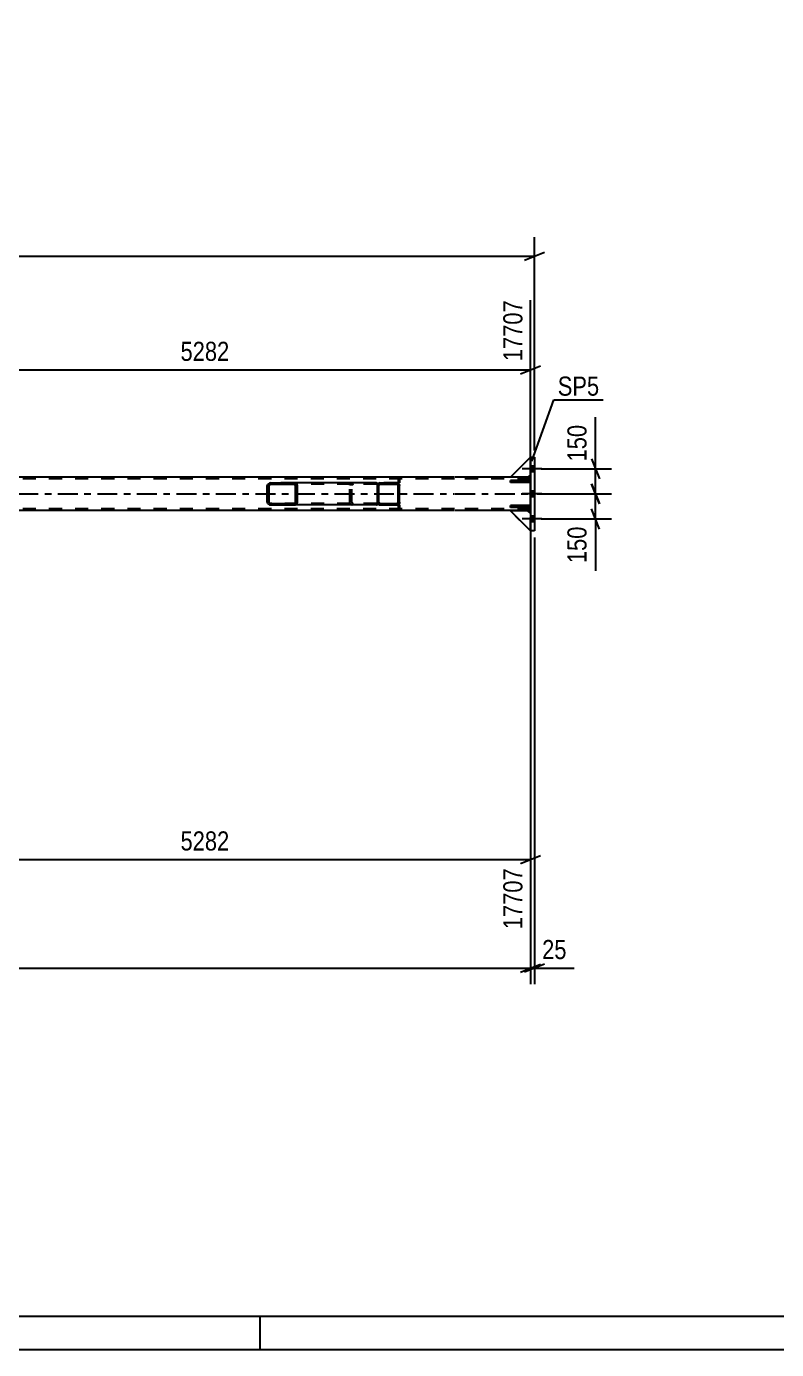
# Model space of a CAD drawing. Header units: millimetres. Extents: x -97 to 744, y -335 to 259.
# Drawn here: x 288.6 to 400.9, y -334.9 to -136.8 of the extents above; entities that cross this region are included whole.
import ezdxf

# ---------------------------------------------------------------- set-up
doc = ezdxf.new("R2010")
doc.units = ezdxf.units.MM
doc.linetypes.add('DXK_LINE_DOT2', pattern=[3.9198, 1.9599, -1.9599])
doc.linetypes.add('DXK_LINE_DOT3', pattern=[5.9187, 2.979, -0.9799, 0.9799, -0.9799])
doc.styles.add('Arial Narrow', font='ARIALN.TTF', dxfattribs={"height": 0.2})

# ---------------------------------------------------------------- blocks, each defined once
blk = doc.blocks.new('Unknown-761646924-1133')
at = {"color": 5, "linetype": 'Continuous'}
for p, q in [((-92.39, -329.94), (738.61, -329.94)), ((323.61, -334.94), (323.61, -329.94)), ((-97.39, -334.94), (743.61, -334.94))]:
    blk.add_line(p, q, dxfattribs=at)
blk = doc.blocks.new('Part-761646924-4231 - 4144')
at = {"color": 2, "linetype": 'Continuous'}
for p, q in [((361.06, -204.3), (364.06, -201.3)), ((364.06, -203.93), (363.68, -204.3)), ((363.68, -204.3), (361.06, -204.3))]:
    blk.add_line(p, q, dxfattribs=at)
at = {"color": 7, "linetype": 'DXK_LINE_DOT2'}
blk.add_line((364.06, -203.93), (364.06, -201.3), dxfattribs=at)
blk = doc.blocks.new('Part-761646924-4281 - 4144')
at = {"color": 2, "linetype": 'Continuous'}
for p, q in [((344.31, -208.45), (344.31, -208.45)), ((344.31, -209.2), (344.31, -208.45)), ((344.46, -208.45), (344.31, -208.45)), ((344.31, -209.2), (344.31, -209.2)), ((344.31, -209.2), (344.46, -209.2)), ((344.46, -208.45), (344.46, -208.45)), ((344.46, -208.45), (344.46, -209.2)), ((344.46, -209.2), (344.46, -209.2))]:
    blk.add_line(p, q, dxfattribs=at)
at = {"color": 7, "linetype": 'DXK_LINE_DOT2'}
for p, q in [((344.31, -209.2), (344.31, -208.45)), ((344.46, -209.2), (344.46, -208.45))]:
    blk.add_line(p, q, dxfattribs=at)
blk = doc.blocks.new('Part-761646924-4232 - 4144')
at = {"color": 7, "linetype": 'DXK_LINE_DOT2'}
for p, q in [((361.06, -204.3), (364.06, -201.3)), ((364.06, -201.3), (364.06, -203.93)), ((364.06, -203.93), (363.68, -204.3)), ((363.68, -204.3), (361.06, -204.3))]:
    blk.add_line(p, q, dxfattribs=at)
blk = doc.blocks.new('Bolt-761646924-4168 - 4144')
at = {"linetype": 'Continuous'}
for points in [[(364.06, -202.64), (364.06, -203.47), (364.68, -203.47), (364.68, -202.64)], [(364.06, -202.64), (364.06, -203.47), (364.68, -203.47), (364.68, -202.64)], [(364.06, -202.64), (364.06, -203.47), (364.68, -203.47), (364.68, -202.64)], [(364.06, -202.64), (364.06, -203.47), (364.68, -203.47), (364.68, -202.64)], [(364.06, -206.39), (364.06, -207.22), (364.68, -207.22), (364.68, -206.39)], [(364.06, -206.39), (364.06, -207.22), (364.68, -207.22), (364.68, -206.39)], [(364.06, -210.14), (364.06, -210.97), (364.68, -210.97), (364.68, -210.14)], [(364.06, -210.14), (364.06, -210.97), (364.68, -210.97), (364.68, -210.14)], [(364.06, -210.14), (364.06, -210.97), (364.68, -210.97), (364.68, -210.14)], [(364.06, -210.14), (364.06, -210.97), (364.68, -210.97), (364.68, -210.14)]]:
    blk.add_hatch(color=1, dxfattribs=at).paths.add_polyline_path(points)
at = {"color": 1, "linetype": 'Continuous'}
for p, q in [((365.78, -203.05), (362.81, -203.05)), ((365.78, -203.05), (362.81, -203.05)), ((365.78, -203.05), (362.81, -203.05)), ((365.78, -203.05), (362.81, -203.05)), ((364.68, -202.64), (364.06, -202.64)), ((364.68, -202.64), (364.06, -202.64)), ((364.68, -202.64), (364.06, -202.64)), ((364.68, -202.64), (364.06, -202.64)), ((364.68, -203.47), (364.06, -203.47)), ((364.68, -203.47), (364.06, -203.47)), ((364.68, -203.47), (364.06, -203.47)), ((364.68, -203.47), (364.06, -203.47)), ((365.78, -206.8), (362.81, -206.8)), ((365.78, -206.8), (362.81, -206.8)), ((364.68, -206.39), (364.06, -206.39)), ((364.68, -206.39), (364.06, -206.39)), ((364.68, -207.22), (364.06, -207.22)), ((364.68, -207.22), (364.06, -207.22)), ((365.78, -210.55), (362.81, -210.55)), ((365.78, -210.55), (362.81, -210.55)), ((365.78, -210.55), (362.81, -210.55)), ((365.78, -210.55), (362.81, -210.55)), ((364.68, -210.14), (364.06, -210.14)), ((364.68, -210.14), (364.06, -210.14)), ((364.68, -210.14), (364.06, -210.14)), ((364.68, -210.14), (364.06, -210.14)), ((364.68, -210.97), (364.06, -210.97)), ((364.68, -210.97), (364.06, -210.97)), ((364.68, -210.97), (364.06, -210.97)), ((364.68, -210.97), (364.06, -210.97))]:
    blk.add_line(p, q, dxfattribs=at)
blk = doc.blocks.new('Part-761646924-4235 - 4144')
at = {"color": 7, "linetype": 'DXK_LINE_DOT2'}
for p, q in [((363.68, -209.32), (361.06, -209.32)), ((361.06, -209.32), (364.06, -212.32)), ((364.06, -209.7), (363.68, -209.32)), ((364.06, -212.32), (364.06, -209.7))]:
    blk.add_line(p, q, dxfattribs=at)
blk = doc.blocks.new('Part-761646924-4182 - 4144')
at = {"color": 7, "linetype": 'DXK_LINE_DOT2'}
for p, q in [((352.71, -204.55), (-44.07, -204.55)), ((364.06, -204.55), (352.81, -204.55)), ((363.68, -204.3), (361.06, -204.3)), ((364.06, -204.3), (364.06, -204.3)), ((364.06, -204.3), (364.06, -209.3)), ((364.06, -209.3), (364.06, -204.3)), ((364.06, -204.3), (364.06, -204.3)), ((352.71, -209.05), (-44.07, -209.05)), ((364.06, -209.05), (352.81, -209.05)), ((364.06, -209.3), (364.06, -209.3)), ((364.06, -209.3), (364.06, -209.3))]:
    blk.add_line(p, q, dxfattribs=at)
at = {"color": 2, "linetype": 'Continuous'}
for p, q in [((352.71, -204.3), (-41.07, -204.3)), ((361.06, -204.3), (352.81, -204.3)), ((364.06, -204.3), (363.68, -204.3)), ((352.71, -209.3), (269.07, -209.3)), ((364.06, -209.3), (352.81, -209.3))]:
    blk.add_line(p, q, dxfattribs=at)
at = {"color": 7, "linetype": 'DXK_LINE_DOT3'}
for p, q in [((-44.07, -206.8), (352.71, -206.8)), ((352.81, -206.8), (364.06, -206.8))]:
    blk.add_line(p, q, dxfattribs=at)
blk = doc.blocks.new('Part-761646924-4257 - 4144')
at = {"color": 2, "linetype": 'Continuous'}
for p, q in [((364.06, -201.3), (364.06, -201.3)), ((364.06, -201.3), (364.06, -212.3)), ((364.06, -201.3), (364.68, -201.3)), ((364.68, -201.3), (364.68, -201.3)), ((364.68, -201.3), (364.68, -212.3)), ((364.68, -212.3), (364.06, -212.3)), ((364.68, -212.3), (364.68, -212.3))]:
    blk.add_line(p, q, dxfattribs=at)
at = {"color": 7, "linetype": 'DXK_LINE_DOT2'}
for p, q in [((364.06, -212.3), (364.06, -201.3)), ((364.68, -201.3), (364.68, -212.3))]:
    blk.add_line(p, q, dxfattribs=at)
blk = doc.blocks.new('Part-761646924-4262 - 4144')
at = {"color": 2, "linetype": 'Continuous'}
for p, q in [((344.31, -204.4), (344.31, -204.4)), ((344.46, -204.4), (344.31, -204.4)), ((344.31, -205.15), (344.31, -204.4)), ((344.31, -205.15), (344.31, -205.15)), ((344.46, -205.15), (344.31, -205.15)), ((344.46, -204.4), (344.46, -204.4)), ((344.46, -204.4), (344.46, -205.15)), ((344.46, -205.15), (344.46, -205.15))]:
    blk.add_line(p, q, dxfattribs=at)
at = {"color": 7, "linetype": 'DXK_LINE_DOT2'}
for p, q in [((344.31, -205.15), (344.31, -204.4)), ((344.46, -204.4), (344.46, -205.15))]:
    blk.add_line(p, q, dxfattribs=at)
blk = doc.blocks.new('Part-761646924-4222 - 4144')
at = {"color": 2, "linetype": 'Continuous'}
for p, q in [((361.06, -208.85), (361.06, -208.55)), ((364.06, -208.55), (361.06, -208.55)), ((364.06, -208.85), (361.06, -208.85)), ((364.06, -208.55), (364.06, -208.55)), ((364.06, -208.85), (364.06, -208.55)), ((364.06, -208.85), (364.06, -208.85))]:
    blk.add_line(p, q, dxfattribs=at)
at = {"color": 7, "linetype": 'DXK_LINE_DOT2'}
for p, q in [((363.68, -208.85), (363.68, -208.55)), ((364.06, -208.55), (364.06, -208.85))]:
    blk.add_line(p, q, dxfattribs=at)
blk = doc.blocks.new('Part-761646924-4224 - 4144')
at = {"color": 2, "linetype": 'Continuous'}
for p, q in [((361.06, -205.1), (361.06, -204.8)), ((364.06, -204.8), (361.06, -204.8)), ((364.06, -205.1), (361.06, -205.1)), ((364.06, -204.8), (364.06, -204.8)), ((364.06, -205.1), (364.06, -204.8)), ((364.06, -205.1), (364.06, -205.1))]:
    blk.add_line(p, q, dxfattribs=at)
at = {"color": 7, "linetype": 'DXK_LINE_DOT2'}
for p, q in [((363.68, -205.1), (363.68, -204.8)), ((364.06, -204.8), (364.06, -205.1))]:
    blk.add_line(p, q, dxfattribs=at)
blk = doc.blocks.new('Part-761646924-4290 - 4144')
at = {"linetype": 'Continuous'}
h = blk.add_hatch(dxfattribs=at)
h.set_pattern_fill('', scale=0.7, style=0, pattern_type=0)
h.set_pattern_definition([(45, (328.832, -208.4237), (-1.5715, 1.5715), [])])
h.paths.add_polyline_path([(328.62, -208.45), (328.83, -208.42), (329.01, -208.34), (329.13, -208.21), (329.17, -208.05), (329.17, -205.55), (329.13, -205.4), (329.01, -205.27), (328.83, -205.18), (328.62, -205.15), (325.19, -205.15), (324.98, -205.18), (324.8, -205.27), (324.68, -205.4), (324.64, -205.55), (324.64, -208.05), (324.68, -208.21), (324.8, -208.34), (324.98, -208.42), (325.19, -208.45)])
h.paths.add_polyline_path([(325.08, -208.24), (325, -208.2), (324.94, -208.13), (324.92, -208.05), (324.92, -205.55), (324.94, -205.48), (325, -205.41), (325.08, -205.37), (325.19, -205.35), (328.62, -205.35), (328.73, -205.37), (328.82, -205.41), (328.88, -205.48), (328.9, -205.55), (328.9, -208.05), (328.88, -208.13), (328.82, -208.2), (328.73, -208.24), (328.62, -208.25), (325.19, -208.25)])
at = {"color": 2, "linetype": 'Continuous'}
for p, q in [((324.68, -205.4), (324.64, -205.55)), ((324.64, -208.05), (324.64, -205.55)), ((324.92, -205.55), (324.94, -205.48)), ((324.92, -208.05), (324.92, -205.55)), ((325.19, -205.15), (324.98, -205.18)), ((325.08, -205.37), (325.19, -205.35)), ((325.19, -205.15), (328.62, -205.15)), ((325.19, -205.35), (328.62, -205.35)), ((341, -205.15), (328.62, -205.15)), ((328.83, -205.18), (328.62, -205.15)), ((328.62, -205.35), (328.73, -205.37)), ((328.88, -205.48), (328.9, -205.55)), ((328.9, -208.05), (328.9, -205.55)), ((329.17, -205.55), (329.13, -205.4)), ((329.17, -208.05), (329.17, -205.55)), ((341, -205.15), (341.16, -205.18)), ((341.16, -205.18), (341.16, -205.18)), ((341.16, -205.18), (341.16, -205.27)), ((341.16, -205.27), (341.16, -205.55)), ((324.64, -208.05), (324.68, -208.21)), ((324.94, -208.13), (324.92, -208.05)), ((328.9, -208.05), (328.88, -208.13)), ((329.13, -208.21), (329.17, -208.05)), ((341.16, -208.43), (341.16, -208.05)), ((324.98, -208.42), (325.19, -208.45)), ((325.19, -208.25), (325.08, -208.24)), ((325.19, -208.25), (328.62, -208.25)), ((325.19, -208.45), (328.62, -208.45)), ((328.73, -208.24), (328.62, -208.25)), ((328.62, -208.45), (328.83, -208.42)), ((341, -208.45), (328.62, -208.45)), ((341, -208.45), (341.16, -208.43))]:
    blk.add_line(p, q, dxfattribs=at)
at = {"color": 7, "linetype": 'DXK_LINE_DOT2'}
for p, q in [((328.62, -205.15), (325.19, -205.15)), ((341, -205.35), (325.19, -205.35)), ((337.02, -205.55), (337.06, -205.4)), ((337.02, -208.05), (337.02, -205.55)), ((337.31, -205.48), (337.29, -205.55)), ((337.29, -208.05), (337.29, -205.55)), ((337.36, -205.18), (337.57, -205.15)), ((337.57, -205.35), (337.46, -205.37)), ((341.1, -205.37), (341, -205.35)), ((341.16, -205.4), (341.1, -205.37)), ((341.16, -205.18), (341.16, -205.18)), ((341.16, -205.27), (341.16, -205.4)), ((341.16, -208.05), (341.16, -205.4)), ((337.06, -208.21), (337.02, -208.05)), ((337.29, -208.05), (337.31, -208.13)), ((341, -208.25), (325.19, -208.25)), ((328.62, -208.45), (325.19, -208.45)), ((337.57, -208.45), (337.36, -208.42)), ((337.46, -208.24), (337.57, -208.25)), ((341, -208.25), (341.1, -208.24)), ((341.1, -208.24), (341.16, -208.21))]:
    blk.add_line(p, q, dxfattribs=at)
at = {"color": 2, "linetype": 'Continuous'}
for centre, radius, start, end in [((325.11, -205.67), 0.501, 104.5547, 147.5895), ((325.15, -205.61), 0.251, 104.5547, 147.5895), ((328.66, -205.61), 0.251, 32.4105, 75.4453), ((328.71, -205.67), 0.501, 32.4105, 75.4453), ((325.11, -207.94), 0.501, 212.4105, 255.4453), ((325.15, -208), 0.251, 212.4105, 255.4453), ((328.66, -208), 0.251, 284.5547, 327.5895), ((328.71, -207.94), 0.501, 284.5547, 327.5895)]:
    blk.add_arc(centre, radius, start, end, dxfattribs=at)
at = {"color": 7, "linetype": 'DXK_LINE_DOT2'}
for centre, radius, start, end in [((337.48, -205.67), 0.501, 104.5547, 147.5896), ((337.53, -205.61), 0.251, 104.5547, 147.5896), ((337.48, -207.94), 0.501, 212.4104, 255.4453), ((337.53, -208), 0.251, 212.4104, 255.4453)]:
    blk.add_arc(centre, radius, start, end, dxfattribs=at)
blk = doc.blocks.new('Part-761646924-4226 - 4144')
at = {"color": 7, "linetype": 'DXK_LINE_DOT2'}
for p, q in [((364.06, -208.55), (361.06, -208.55)), ((361.06, -208.55), (361.06, -208.85)), ((364.06, -208.85), (361.06, -208.85)), ((363.68, -208.85), (363.68, -208.55)), ((364.06, -208.85), (364.06, -208.55)), ((364.06, -208.55), (364.06, -208.85))]:
    blk.add_line(p, q, dxfattribs=at)
blk = doc.blocks.new('Part-761646924-4228 - 4144')
at = {"color": 7, "linetype": 'DXK_LINE_DOT2'}
for p, q in [((364.06, -204.8), (361.06, -204.8)), ((361.06, -204.8), (361.06, -205.1)), ((364.06, -205.1), (361.06, -205.1)), ((363.68, -205.1), (363.68, -204.8)), ((364.06, -205.1), (364.06, -204.8)), ((364.06, -204.8), (364.06, -205.1))]:
    blk.add_line(p, q, dxfattribs=at)
blk = doc.blocks.new('Part-761646924-4294 - 4144')
at = {"linetype": 'Continuous'}
h = blk.add_hatch(dxfattribs=at)
h.set_pattern_fill('', scale=0.7, style=0, pattern_type=0)
h.set_pattern_definition([(45, (344.2129, -208.4237), (-1.5715, 1.5715), [])])
h.paths.add_polyline_path([(344.06, -208.45), (344.21, -208.42), (344.34, -208.34), (344.43, -208.21), (344.46, -208.05), (344.46, -205.55), (344.43, -205.4), (344.34, -205.27), (344.21, -205.18), (344.06, -205.15), (341.56, -205.15), (341.41, -205.18), (341.28, -205.27), (341.19, -205.4), (341.16, -205.55), (341.16, -208.05), (341.19, -208.21), (341.28, -208.34), (341.41, -208.42), (341.56, -208.45)])
h.paths.add_polyline_path([(341.48, -208.24), (341.42, -208.2), (341.38, -208.13), (341.36, -208.05), (341.36, -205.55), (341.38, -205.48), (341.42, -205.41), (341.48, -205.37), (341.56, -205.35), (344.06, -205.35), (344.14, -205.37), (344.2, -205.41), (344.24, -205.48), (344.26, -205.55), (344.26, -208.05), (344.24, -208.13), (344.2, -208.2), (344.14, -208.24), (344.06, -208.25), (341.56, -208.25)])
at = {"color": 7, "linetype": 'DXK_LINE_DOT2'}
for p, q in [((341.16, -205.55), (341.19, -205.4)), ((341.16, -208.05), (341.16, -205.55)), ((341.38, -205.48), (341.36, -205.55)), ((341.36, -208.05), (341.36, -205.55)), ((341.41, -205.18), (341.56, -205.15)), ((341.56, -205.35), (341.48, -205.37)), ((344.06, -205.15), (341.56, -205.15)), ((341.56, -205.35), (344.06, -205.35)), ((344.06, -205.15), (344.06, -205.15)), ((344.06, -205.15), (344.21, -205.18)), ((344.14, -205.37), (344.06, -205.35)), ((344.26, -205.55), (344.24, -205.48)), ((344.26, -208.05), (344.26, -205.55)), ((344.43, -205.4), (344.46, -205.55)), ((344.46, -208.05), (344.46, -205.55)), ((341.19, -208.21), (341.16, -208.05)), ((341.36, -208.05), (341.38, -208.13)), ((344.24, -208.13), (344.26, -208.05)), ((344.46, -208.05), (344.43, -208.21)), ((341.56, -208.45), (341.41, -208.42)), ((341.48, -208.24), (341.56, -208.25)), ((341.56, -208.25), (344.06, -208.25)), ((341.56, -208.45), (344.06, -208.45)), ((344.06, -208.25), (344.14, -208.24)), ((344.21, -208.42), (344.06, -208.45))]:
    blk.add_line(p, q, dxfattribs=at)
at = {"color": 2, "linetype": 'Continuous'}
for p, q in [((341.19, -205.4), (341.16, -205.55)), ((341.16, -205.55), (341.16, -205.55)), ((341.16, -208.05), (341.16, -205.55)), ((341.36, -205.55), (341.38, -205.48)), ((341.36, -205.55), (341.36, -205.55)), ((341.36, -208.05), (341.36, -205.55)), ((341.56, -205.15), (341.41, -205.18)), ((341.48, -205.37), (341.56, -205.35)), ((341.56, -205.15), (341.56, -205.15)), ((341.56, -205.15), (344.06, -205.15)), ((341.56, -205.35), (341.56, -205.35)), ((341.56, -205.35), (344.06, -205.35)), ((344.06, -205.15), (344.06, -205.15)), ((344.21, -205.18), (344.06, -205.15)), ((344.06, -205.35), (344.06, -205.35)), ((344.06, -205.35), (344.14, -205.37)), ((344.24, -205.48), (344.26, -205.55)), ((344.26, -205.55), (344.26, -205.55)), ((344.26, -208.05), (344.26, -205.55)), ((344.46, -205.55), (344.43, -205.4)), ((344.46, -205.55), (344.46, -205.55)), ((344.46, -208.05), (344.46, -205.55)), ((341.16, -208.05), (341.16, -208.05)), ((341.16, -208.05), (341.19, -208.21)), ((341.36, -208.05), (341.36, -208.05)), ((341.38, -208.13), (341.36, -208.05)), ((344.26, -208.05), (344.24, -208.13)), ((344.26, -208.05), (344.26, -208.05)), ((344.43, -208.21), (344.46, -208.05)), ((344.46, -208.05), (344.46, -208.05)), ((341.41, -208.42), (341.56, -208.45)), ((341.56, -208.25), (341.48, -208.24)), ((341.56, -208.25), (341.56, -208.25)), ((341.56, -208.25), (344.06, -208.25)), ((341.56, -208.45), (341.56, -208.45)), ((341.56, -208.45), (344.06, -208.45)), ((344.14, -208.24), (344.06, -208.25)), ((344.06, -208.25), (344.06, -208.25)), ((344.06, -208.45), (344.21, -208.42)), ((344.06, -208.45), (344.06, -208.45))]:
    blk.add_line(p, q, dxfattribs=at)
at = {"color": 7, "linetype": 'DXK_LINE_DOT2'}
for centre, radius, start, end in [((341.56, -205.55), 0.4, 112.5, 157.5), ((341.56, -205.55), 0.2, 112.5, 157.5), ((344.06, -205.55), 0.2, 22.5, 67.5), ((344.06, -205.55), 0.4, 22.5, 67.5), ((341.56, -208.05), 0.4, 202.5, 247.5), ((341.56, -208.05), 0.2, 202.5, 247.5), ((344.06, -208.05), 0.2, 292.5, 337.5), ((344.06, -208.05), 0.4, 292.5, 337.5)]:
    blk.add_arc(centre, radius, start, end, dxfattribs=at)
at = {"color": 2, "linetype": 'Continuous'}
for centre, radius, start, end in [((341.56, -205.55), 0.4, 112.5, 157.5), ((341.56, -205.55), 0.2, 112.5, 157.5), ((344.06, -205.55), 0.2, 22.5, 67.5), ((344.06, -205.55), 0.4, 22.5, 67.5), ((341.56, -208.05), 0.4, 202.5, 247.5), ((341.56, -208.05), 0.2, 202.5, 247.5), ((344.06, -208.05), 0.2, 292.5, 337.5), ((344.06, -208.05), 0.4, 292.5, 337.5)]:
    blk.add_arc(centre, radius, start, end, dxfattribs=at)
blk = doc.blocks.new('Part-761646924-4230 - 4144')
at = {"color": 7, "linetype": 'DXK_LINE_DOT2'}
for p, q in [((361.06, -204.3), (364.06, -201.3)), ((364.06, -201.3), (364.06, -203.93)), ((364.06, -203.93), (363.68, -204.3)), ((363.68, -204.3), (361.06, -204.3))]:
    blk.add_line(p, q, dxfattribs=at)
blk = doc.blocks.new('Part-761646924-4233 - 4144')
at = {"color": 7, "linetype": 'DXK_LINE_DOT2'}
for p, q in [((363.68, -209.32), (361.06, -209.32)), ((361.06, -209.32), (364.06, -212.32)), ((364.06, -209.7), (363.68, -209.32)), ((364.06, -212.32), (364.06, -209.7))]:
    blk.add_line(p, q, dxfattribs=at)
blk = doc.blocks.new('Part-761646924-4234 - 4144')
at = {"color": 2, "linetype": 'Continuous'}
for p, q in [((363.68, -209.32), (361.06, -209.32)), ((361.06, -209.32), (364.06, -212.32)), ((364.06, -209.7), (363.68, -209.32)), ((364.06, -212.3), (364.06, -212.32))]:
    blk.add_line(p, q, dxfattribs=at)
at = {"color": 7, "linetype": 'DXK_LINE_DOT2'}
blk.add_line((364.06, -212.32), (364.06, -209.7), dxfattribs=at)
blk = doc.blocks.new('StraightDimension-761646924-2616 - 1692')
at = {"color": 7, "linetype": 'Continuous'}
for p, q in [((266.03, -76.59), (266.03, -146.53)), ((333.58, -77), (333.58, -125.53)), ((267.53, -114.49), (264.53, -115.69)), ((332.08, -115.69), (335.08, -114.49)), ((266.03, -115.09), (333.58, -115.09))]:
    blk.add_line(p, q, dxfattribs=at)
at = {"color": 0}
blk.add_wipeout([(304.06, -114.34), (304.06, -110.14), (295.55, -110.14), (295.55, -114.34)], dxfattribs=at)
at = {"color": 0, "linetype": 'Continuous'}
blk.add_wipeout([(332.98, -115.79), (328.78, -115.79), (328.78, -126.13), (332.98, -126.13)], dxfattribs=at)
at = {"color": 3, "style": 'Arial Narrow'}
blk.add_text('2702', height=2.863, dxfattribs=at).set_placement((296.15, -113.74))
at = {"color": 3, "linetype": 'Continuous', "style": 'Arial Narrow'}
blk.add_text('15243', height=2.863, rotation=90.0002, dxfattribs=at).set_placement((332.38, -125.53))
blk = doc.blocks.new('StraightDimension-761646924-4328 - 4144')
at = {"color": 7, "linetype": 'Continuous'}
for p, q in [((373.21, -205.3), (374.41, -208.3)), ((365.06, -206.8), (376.21, -206.8)), ((373.81, -210.55), (373.81, -206.8)), ((374.41, -212.05), (373.21, -209.05)), ((365.68, -210.55), (376.21, -210.55))]:
    blk.add_line(p, q, dxfattribs=at)
at = {"color": 0}
blk.add_wipeout([(373.06, -211.08), (368.86, -211.08), (368.86, -217.76), (373.06, -217.76)], dxfattribs=at)
at = {"color": 7, "linetype": 'Continuous'}
blk.add_line((373.81, -210.55), (373.81, -218.29), dxfattribs=at)
blk.add_line((373.81, -210.55), (373.81, -218.29), dxfattribs=at)
at = {"color": 3, "style": 'Arial Narrow'}
blk.add_text('150', height=2.863, rotation=90.0002, dxfattribs=at).set_placement((372.46, -217.16))
blk = doc.blocks.new('StraightDimension-761646924-4337 - 4144')
at = {"color": 7, "linetype": 'Continuous'}
for p, q in [((373.21, -201.55), (374.41, -204.55)), ((365.68, -203.05), (376.21, -203.05)), ((373.81, -206.8), (373.81, -203.05)), ((374.41, -208.3), (373.21, -205.3)), ((365.06, -206.8), (376.21, -206.8))]:
    blk.add_line(p, q, dxfattribs=at)
at = {"color": 0}
blk.add_wipeout([(373.06, -195.84), (368.86, -195.84), (368.86, -202.53), (373.06, -202.53)], dxfattribs=at)
at = {"color": 7, "linetype": 'Continuous'}
blk.add_line((373.81, -203.05), (373.81, -195.32), dxfattribs=at)
blk.add_line((373.81, -203.05), (373.81, -195.32), dxfattribs=at)
at = {"color": 3, "style": 'Arial Narrow'}
blk.add_text('150', height=2.863, rotation=90.0002, dxfattribs=at).set_placement((372.46, -201.93))
blk = doc.blocks.new('StraightDimension-761646924-4395 - 4144')
at = {"color": 7, "linetype": 'Continuous'}
for p, q in [((364.06, -205.3), (364.06, -271.99)), ((266.57, -249.93), (266.57, -271.99)), ((268.07, -260.95), (265.07, -262.15)), ((266.57, -261.55), (364.06, -261.55)), ((362.56, -262.15), (365.56, -260.95))]:
    blk.add_line(p, q, dxfattribs=at)
at = {"color": 0}
blk.add_wipeout([(319.57, -260.8), (319.57, -256.6), (311.06, -256.6), (311.06, -260.8)], dxfattribs=at)
at = {"color": 0, "linetype": 'Continuous'}
blk.add_wipeout([(363.46, -262.25), (359.26, -262.25), (359.26, -272.59), (363.46, -272.59)], dxfattribs=at)
at = {"color": 3, "style": 'Arial Narrow'}
blk.add_text('5282', height=2.863, dxfattribs=at).set_placement((311.66, -260.2))
at = {"color": 3, "linetype": 'Continuous', "style": 'Arial Narrow'}
blk.add_text('17707', height=2.863, rotation=90.0002, dxfattribs=at).set_placement((362.86, -271.99))
blk = doc.blocks.new('StraightDimension-761646924-4440 - 4144')
at = {"color": 7, "linetype": 'Continuous'}
for p, q in [((364.06, -213.32), (364.06, -280.21)), ((364.68, -213.3), (364.68, -280.21)), ((362.56, -278.41), (365.56, -277.21)), ((366.18, -277.21), (363.18, -278.41)), ((364.06, -277.81), (364.68, -277.81))]:
    blk.add_line(p, q, dxfattribs=at)
at = {"color": 0}
blk.add_wipeout([(370.07, -277.06), (370.07, -272.86), (365.21, -272.86), (365.21, -277.06)], dxfattribs=at)
at = {"color": 7, "linetype": 'Continuous'}
blk.add_line((364.68, -277.81), (370.59, -277.81), dxfattribs=at)
blk.add_line((364.68, -277.81), (370.59, -277.81), dxfattribs=at)
at = {"color": 3, "style": 'Arial Narrow'}
blk.add_text('25', height=2.863, dxfattribs=at).set_placement((365.81, -276.46))
blk = doc.blocks.new('StraightDimension-761646924-4472 - 4144')
at = {"color": 7, "linetype": 'Continuous'}
for p, q in [((364.06, -213.32), (364.06, -280.21)), ((362.56, -278.41), (365.56, -277.21)), ((-44.07, -277.81), (364.06, -277.81))]:
    blk.add_line(p, q, dxfattribs=at)
blk = doc.blocks.new('StraightDimension-761646924-4495 - 4144')
at = {"color": 7, "linetype": 'Continuous'}
for p, q in [((364.68, -200.3), (364.68, -168.35)), ((-44.69, -171.2), (364.68, -171.2)), ((363.18, -171.8), (366.18, -170.6))]:
    blk.add_line(p, q, dxfattribs=at)
blk = doc.blocks.new('StraightDimension-761646924-11556 - 4144')
at = {"color": 7, "linetype": 'Continuous'}
for p, q in [((266.57, -198.7), (266.57, -177.78)), ((364.06, -208.32), (364.06, -177.78)), ((268.07, -187.62), (265.07, -188.82)), ((266.57, -188.22), (364.06, -188.22)), ((362.56, -188.82), (365.56, -187.62))]:
    blk.add_line(p, q, dxfattribs=at)
at = {"color": 0, "linetype": 'Continuous'}
blk.add_wipeout([(363.46, -177.18), (359.26, -177.18), (359.26, -187.52), (363.46, -187.52)], dxfattribs=at)
at = {"color": 0}
blk.add_wipeout([(319.57, -187.47), (319.57, -183.27), (311.06, -183.27), (311.06, -187.47)], dxfattribs=at)
at = {"color": 3, "linetype": 'Continuous', "style": 'Arial Narrow'}
blk.add_text('17707', height=2.863, rotation=90.0002, dxfattribs=at).set_placement((362.86, -186.92))
at = {"color": 3, "style": 'Arial Narrow'}
blk.add_text('5282', height=2.863, dxfattribs=at).set_placement((311.66, -186.87))
blk = doc.blocks.new('Mark-761646924-4253 - 4144')
at = {"color": 0}
blk.add_wipeout([(374.36, -192.08), (374.36, -189.08), (368.15, -189.08), (368.15, -192.08)], dxfattribs=at)
blk.add_wipeout([(374.36, -192.08), (374.36, -189.08), (368.15, -189.08), (368.15, -192.08)], dxfattribs=at)
at = {"color": 30, "linetype": 'Continuous'}
for p, q in [((364.26, -201.91), (367.55, -192.68)), ((367.55, -192.68), (374.96, -192.68))]:
    blk.add_line(p, q, dxfattribs=at)
at = {"color": 3, "style": 'Arial Narrow'}
blk.add_text('SP5', height=2.863, dxfattribs=at).set_placement((368.15, -192.08))

msp = doc.modelspace()

# ---------------------------------------------------------------- block references
for name in ['Unknown-761646924-1133', 'Part-761646924-4231 - 4144', 'Part-761646924-4232 - 4144', 'Part-761646924-4230 - 4144', 'Part-761646924-4257 - 4144', 'Bolt-761646924-4168 - 4144', 'Part-761646924-4182 - 4144', 'Part-761646924-4290 - 4144', 'Part-761646924-4294 - 4144', 'Part-761646924-4262 - 4144', 'Part-761646924-4224 - 4144', 'Part-761646924-4228 - 4144', 'Part-761646924-4281 - 4144', 'Part-761646924-4222 - 4144', 'Part-761646924-4226 - 4144', 'Part-761646924-4235 - 4144', 'Part-761646924-4233 - 4144', 'Part-761646924-4234 - 4144']:
    msp.add_blockref(name, (0, 0))

# ---------------------------------------------------------------- next in the draw order: block references
for name in ['StraightDimension-761646924-2616 - 1692', 'StraightDimension-761646924-4328 - 4144']:
    msp.add_blockref(name, (0, 0))

# ---------------------------------------------------------------- next in the draw order: block references
msp.add_blockref('StraightDimension-761646924-4337 - 4144', (0, 0))

# ---------------------------------------------------------------- next in the draw order: block references
for name in ['StraightDimension-761646924-4495 - 4144', 'StraightDimension-761646924-4395 - 4144']:
    msp.add_blockref(name, (0, 0))

# ---------------------------------------------------------------- next in the draw order: block references
for name in ['StraightDimension-761646924-11556 - 4144', 'StraightDimension-761646924-4440 - 4144']:
    msp.add_blockref(name, (0, 0))

# ---------------------------------------------------------------- next in the draw order: block references
for name in ['Mark-761646924-4253 - 4144', 'StraightDimension-761646924-4472 - 4144']:
    msp.add_blockref(name, (0, 0))

doc.saveas('drawing.dxf')
